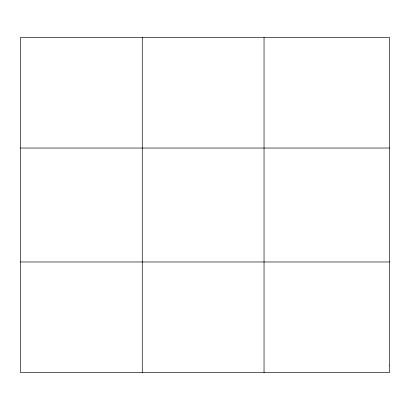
<?xml version="1.0" encoding="UTF-8"?>
<svg xmlns="http://www.w3.org/2000/svg" width="410" height="410" viewBox="0 0 410 410"><rect width="100%" height="100%" fill="white"/><g stroke="black" fill="none" stroke-linecap="round" stroke-linejoin="round"><path stroke-width="0.61" d="M142.27 37.443L142.27 372.557M264.04 37.443L264.04 372.557M20.5 148.03L389.5 148.03M20.5 261.969L389.5 261.969M389.5 365.182L389.5 372.557L20.5 372.557L20.5 37.443L389.5 37.443L389.5 365.182"/></g></svg>
